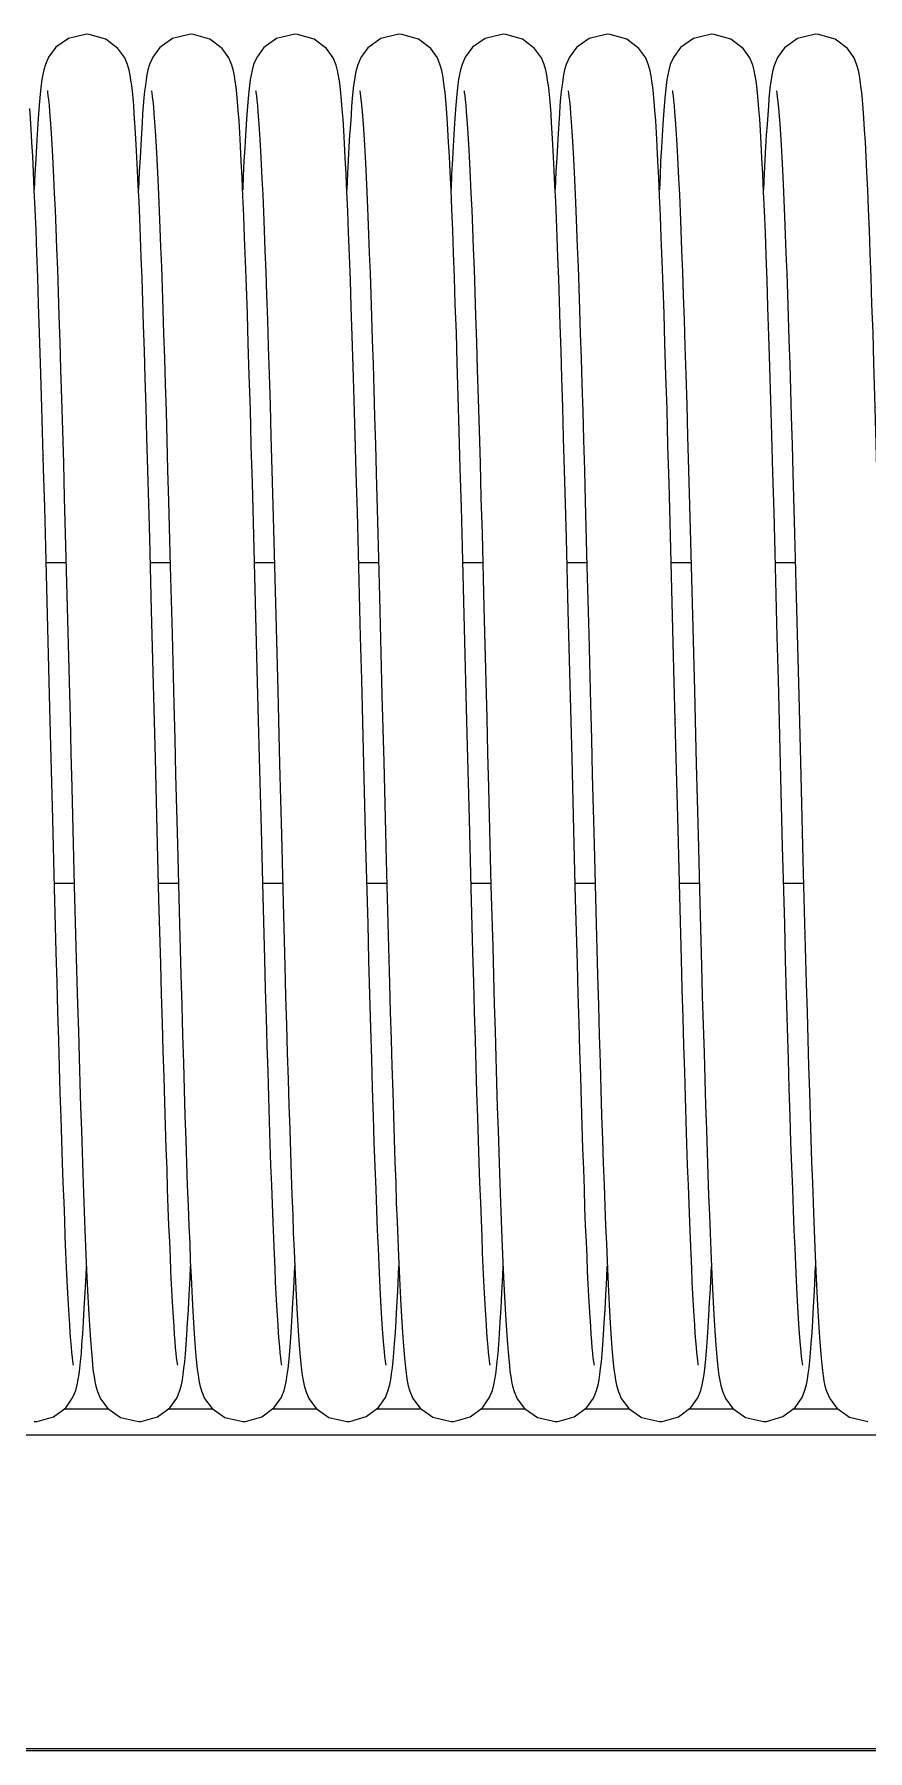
# Model space of a CAD drawing. Header units: millimetres. Extents: x 21899 to 38731, y -5425 to 3612.
# Drawn here: x 22454.2 to 22518.2, y -2790.7 to -2658.9 of the extents above; entities that cross this region are included whole.
import ezdxf

# ---------------------------------------------------------------- set-up
doc = ezdxf.new("R2010")
doc.units = ezdxf.units.MM

msp = doc.modelspace()

# ---------------------------------------------------------------- linework, layer by layer
at = {"color": 7, "linetype": 'Continuous'}
for p, q in [((22480.43, -2692.61), (22480.56, -2697.24)), ((22512.43, -2692.61), (22512.56, -2697.24)), ((22464.49, -2694.75), (22464.62, -2699.74)), ((22496.49, -2694.75), (22496.62, -2699.74)), ((22456.56, -2697.25), (22456.71, -2702.91)), ((22480.56, -2697.24), (22480.68, -2702.1)), ((22488.56, -2697.25), (22488.71, -2702.91)), ((22512.56, -2697.24), (22512.68, -2702.1)), ((22455.22, -2704.51), (22455.06, -2698.28)), ((22463.19, -2703.14), (22463.04, -2697.61)), ((22472.57, -2697.84), (22472.72, -2703.54)), ((22487.22, -2704.51), (22487.06, -2698.28)), ((22495.19, -2703.14), (22495.04, -2697.61)), ((22504.57, -2697.84), (22504.72, -2703.54)), ((22455.09, -2699.47), (22456.62, -2699.47)), ((22463.09, -2699.47), (22464.62, -2699.47)), ((22464.62, -2699.74), (22464.76, -2704.97)), ((22471.09, -2699.47), (22472.62, -2699.47)), ((22479.09, -2699.47), (22480.62, -2699.47)), ((22487.09, -2699.47), (22488.62, -2699.47)), ((22495.09, -2699.47), (22496.62, -2699.47)), ((22496.62, -2699.74), (22496.76, -2704.97)), ((22503.09, -2699.47), (22504.62, -2699.47)), ((22511.09, -2699.47), (22512.62, -2699.47)), ((22480.68, -2702.1), (22480.88, -2709.67)), ((22512.68, -2702.1), (22512.88, -2709.67)), ((22463.33, -2708.82), (22463.19, -2703.14)), ((22472.72, -2703.54), (22472.87, -2709.3)), ((22495.33, -2708.82), (22495.19, -2703.14)), ((22504.72, -2703.54), (22504.87, -2709.3)), ((22455.73, -2724.45), (22455.6, -2719.18)), ((22487.73, -2724.45), (22487.6, -2719.18)), ((22463.75, -2725.31), (22463.62, -2720.01)), ((22465.17, -2721.08), (22465.31, -2726.24)), ((22471.75, -2725.09), (22471.62, -2719.95)), ((22473.15, -2720.38), (22473.29, -2725.57)), ((22495.75, -2725.31), (22495.62, -2720.01)), ((22497.17, -2721.08), (22497.31, -2726.24)), ((22503.75, -2725.09), (22503.62, -2719.95)), ((22505.15, -2720.38), (22505.29, -2725.57)), ((22479.81, -2727.21), (22479.65, -2721.26)), ((22481.2, -2722.33), (22481.33, -2727.18)), ((22511.81, -2727.21), (22511.65, -2721.26)), ((22513.2, -2722.33), (22513.33, -2727.18)), ((22455.72, -2724.08), (22457.25, -2724.08)), ((22455.86, -2729.38), (22455.73, -2724.45)), ((22457.25, -2724.3), (22457.38, -2728.98)), ((22463.72, -2724.08), (22465.25, -2724.08)), ((22471.72, -2724.08), (22473.25, -2724.08)), ((22471.88, -2729.92), (22471.75, -2725.09)), ((22479.72, -2724.08), (22481.25, -2724.08)), ((22487.72, -2724.08), (22489.25, -2724.08)), ((22487.86, -2729.38), (22487.73, -2724.45)), ((22489.25, -2724.3), (22489.38, -2728.98)), ((22495.72, -2724.08), (22497.25, -2724.08)), ((22503.72, -2724.08), (22505.25, -2724.08)), ((22503.88, -2729.92), (22503.75, -2725.09)), ((22511.72, -2724.08), (22513.25, -2724.08)), ((22463.89, -2730.27), (22463.75, -2725.31)), ((22465.31, -2726.24), (22465.44, -2731.14)), ((22473.29, -2725.57), (22473.42, -2730.45)), ((22495.89, -2730.27), (22495.75, -2725.31)), ((22497.31, -2726.24), (22497.44, -2731.14)), ((22505.29, -2725.57), (22505.42, -2730.45)), ((22481.33, -2727.18), (22481.46, -2731.78)), ((22513.33, -2727.18), (22513.46, -2731.78)), ((22457.38, -2728.98), (22457.5, -2733.37)), ((22489.38, -2728.98), (22489.5, -2733.37)), ((22459.9, -2764.47), (22456.44, -2764.47)), ((22467.9, -2764.47), (22464.44, -2764.47)), ((22475.91, -2764.47), (22472.44, -2764.47)), ((22483.91, -2764.47), (22480.43, -2764.47)), ((22491.9, -2764.47), (22488.44, -2764.47)), ((22499.9, -2764.47), (22496.44, -2764.47)), ((22507.91, -2764.47), (22504.44, -2764.47)), ((22515.91, -2764.47), (22512.43, -2764.47)), ((23550.07, -2766.47), (22334.07, -2766.47)), ((25027.76, -2790.56), (22358.76, -2790.56))]:
    msp.add_line(p, q, dxfattribs=at)
at = {"color": 9, "linetype": 'Continuous'}
msp.add_line((25027.76, -2790.69), (22358.76, -2790.69), dxfattribs=at)
at = {"color": 7, "linetype": 'Continuous'}
for points in [[(22458.18, -2658.91), (22456.81, -2659.23), (22455.83, -2659.91), (22455.27, -2660.66), (22455.03, -2661.22), (22454.9, -2661.64), (22454.83, -2662.01), (22454.76, -2662.39), (22454.71, -2662.8), (22454.65, -2663.26), (22454.6, -2663.78), (22454.55, -2664.36), (22454.5, -2665.01)], [(22461.86, -2665.01), (22461.81, -2664.37), (22461.76, -2663.8), (22461.71, -2663.29), (22461.66, -2662.84), (22461.6, -2662.43), (22461.54, -2662.05), (22461.46, -2661.66), (22461.34, -2661.24), (22461.12, -2660.71), (22460.6, -2659.99), (22459.66, -2659.28), (22458.39, -2658.92), (22458.18, -2658.91)], [(22466.18, -2658.91), (22464.8, -2659.23), (22463.82, -2659.92), (22463.27, -2660.67), (22463.02, -2661.23), (22462.9, -2661.65), (22462.82, -2662.02), (22462.76, -2662.4), (22462.71, -2662.81), (22462.65, -2663.27), (22462.6, -2663.79), (22462.55, -2664.37), (22462.5, -2665.02)], [(22471.09, -2699.46), (22471.01, -2696.38), (22470.93, -2693.38), (22470.84, -2690.47), (22470.77, -2687.69), (22470.69, -2685.08), (22470.61, -2682.65), (22470.54, -2680.38), (22470.47, -2678.28), (22470.4, -2676.33), (22470.33, -2674.52), (22470.27, -2672.85), (22470.2, -2671.32), (22470.14, -2669.92), (22470.07, -2668.64), (22470.01, -2667.5), (22469.95, -2666.47), (22469.9, -2665.56), (22469.84, -2664.76), (22469.78, -2664.07), (22469.73, -2663.47), (22469.67, -2662.95), (22469.61, -2662.51), (22469.55, -2662.11), (22469.47, -2661.72), (22469.35, -2661.28), (22469.13, -2660.73), (22468.61, -2660), (22467.67, -2659.29), (22466.4, -2658.92), (22466.18, -2658.91)], [(22474.18, -2658.91), (22472.79, -2659.24), (22471.81, -2659.93), (22471.26, -2660.68), (22471.02, -2661.24), (22470.9, -2661.66), (22470.82, -2662.03), (22470.76, -2662.42), (22470.7, -2662.83), (22470.65, -2663.3), (22470.6, -2663.83), (22470.55, -2664.42), (22470.5, -2665.09)], [(22477.83, -2664.66), (22477.77, -2663.99), (22477.72, -2663.41), (22477.67, -2662.91), (22477.61, -2662.48), (22477.55, -2662.09), (22477.47, -2661.7), (22477.35, -2661.27), (22477.12, -2660.72), (22476.61, -2659.99), (22475.67, -2659.29), (22474.4, -2658.92), (22474.18, -2658.91)], [(22482.18, -2658.91), (22480.78, -2659.24), (22479.8, -2659.94), (22479.25, -2660.69), (22479.02, -2661.25), (22478.9, -2661.67), (22478.82, -2662.04), (22478.76, -2662.42), (22478.7, -2662.84), (22478.65, -2663.31), (22478.6, -2663.84), (22478.55, -2664.43), (22478.5, -2665.09)], [(22485.83, -2664.61), (22485.77, -2663.96), (22485.72, -2663.39), (22485.66, -2662.9), (22485.61, -2662.47), (22485.55, -2662.08), (22485.47, -2661.69), (22485.35, -2661.27), (22485.13, -2660.73), (22484.62, -2660.01), (22483.68, -2659.29), (22482.4, -2658.92), (22482.18, -2658.91)], [(22490.18, -2658.91), (22488.81, -2659.23), (22487.83, -2659.91), (22487.27, -2660.66), (22487.03, -2661.22), (22486.9, -2661.64), (22486.83, -2662.01), (22486.76, -2662.39), (22486.71, -2662.8), (22486.65, -2663.26), (22486.6, -2663.78), (22486.55, -2664.36), (22486.5, -2665.01)], [(22493.86, -2665.01), (22493.81, -2664.37), (22493.76, -2663.8), (22493.71, -2663.29), (22493.66, -2662.84), (22493.6, -2662.43), (22493.54, -2662.05), (22493.46, -2661.66), (22493.34, -2661.24), (22493.12, -2660.71), (22492.6, -2659.99), (22491.66, -2659.28), (22490.39, -2658.92), (22490.18, -2658.91)], [(22498.18, -2658.91), (22496.8, -2659.23), (22495.82, -2659.92), (22495.27, -2660.67), (22495.02, -2661.23), (22494.9, -2661.65), (22494.82, -2662.02), (22494.76, -2662.4), (22494.71, -2662.81), (22494.65, -2663.27), (22494.6, -2663.79), (22494.55, -2664.37), (22494.5, -2665.02)], [(22503.09, -2699.46), (22503.01, -2696.38), (22502.93, -2693.38), (22502.84, -2690.47), (22502.77, -2687.69), (22502.69, -2685.08), (22502.61, -2682.65), (22502.54, -2680.38), (22502.47, -2678.28), (22502.4, -2676.33), (22502.33, -2674.52), (22502.27, -2672.85), (22502.2, -2671.32), (22502.14, -2669.92), (22502.07, -2668.64), (22502.01, -2667.5), (22501.95, -2666.47), (22501.9, -2665.56), (22501.84, -2664.76), (22501.78, -2664.07), (22501.73, -2663.47), (22501.67, -2662.95), (22501.61, -2662.51), (22501.55, -2662.11), (22501.47, -2661.72), (22501.35, -2661.28), (22501.13, -2660.73), (22500.61, -2660), (22499.67, -2659.29), (22498.4, -2658.92), (22498.18, -2658.91)], [(22506.18, -2658.91), (22504.79, -2659.24), (22503.81, -2659.93), (22503.26, -2660.68), (22503.02, -2661.24), (22502.9, -2661.66), (22502.82, -2662.03), (22502.76, -2662.42), (22502.7, -2662.83), (22502.65, -2663.3), (22502.6, -2663.83), (22502.55, -2664.42), (22502.5, -2665.09)], [(22509.83, -2664.66), (22509.77, -2663.99), (22509.72, -2663.41), (22509.67, -2662.91), (22509.61, -2662.48), (22509.55, -2662.09), (22509.47, -2661.7), (22509.35, -2661.27), (22509.12, -2660.72), (22508.61, -2659.99), (22507.67, -2659.29), (22506.4, -2658.92), (22506.18, -2658.91)], [(22514.18, -2658.91), (22512.78, -2659.24), (22511.8, -2659.94), (22511.25, -2660.69), (22511.02, -2661.25), (22510.9, -2661.67), (22510.82, -2662.04), (22510.76, -2662.42), (22510.7, -2662.84), (22510.65, -2663.31), (22510.6, -2663.84), (22510.55, -2664.43), (22510.5, -2665.09)], [(22517.83, -2664.61), (22517.77, -2663.96), (22517.72, -2663.39), (22517.66, -2662.9), (22517.61, -2662.47), (22517.55, -2662.08), (22517.47, -2661.69), (22517.35, -2661.27), (22517.13, -2660.73), (22516.62, -2660.01), (22515.68, -2659.29), (22514.4, -2658.92), (22514.18, -2658.91)], [(22455.17, -2663.25), (22455.18, -2663.26), (22455.2, -2663.39), (22455.23, -2663.62), (22455.27, -2663.94), (22455.31, -2664.36), (22455.35, -2664.86), (22455.4, -2665.46), (22455.45, -2666.14), (22455.5, -2666.93), (22455.55, -2667.82), (22455.6, -2668.81), (22455.66, -2669.9), (22455.71, -2671.1), (22455.77, -2672.41), (22455.83, -2673.82), (22455.89, -2675.33), (22455.95, -2676.96), (22456.01, -2678.69), (22456.07, -2680.55), (22456.13, -2682.53), (22456.2, -2684.64), (22456.27, -2686.9), (22456.34, -2689.3), (22456.41, -2691.84), (22456.48, -2694.5), (22456.56, -2697.25)], [(22463.17, -2663.24), (22463.18, -2663.27), (22463.2, -2663.42), (22463.24, -2663.68), (22463.28, -2664.03), (22463.32, -2664.48), (22463.36, -2665.01), (22463.41, -2665.63), (22463.46, -2666.34), (22463.51, -2667.14), (22463.56, -2668.02), (22463.61, -2669), (22463.67, -2670.07), (22463.72, -2671.22), (22463.77, -2672.47), (22463.83, -2673.81), (22463.88, -2675.24), (22463.94, -2676.76), (22464, -2678.37), (22464.05, -2680.07), (22464.11, -2681.88), (22464.17, -2683.78), (22464.23, -2685.77), (22464.3, -2687.87), (22464.36, -2690.07), (22464.42, -2692.37), (22464.49, -2694.75)], [(22471.17, -2663.25), (22471.18, -2663.26), (22471.2, -2663.39), (22471.23, -2663.63), (22471.27, -2663.96), (22471.31, -2664.38), (22471.35, -2664.88), (22471.4, -2665.49), (22471.45, -2666.18), (22471.5, -2666.98), (22471.55, -2667.88), (22471.61, -2668.88), (22471.66, -2669.99), (22471.72, -2671.2), (22471.78, -2672.53), (22471.83, -2673.96), (22471.89, -2675.51), (22471.95, -2677.16), (22472.02, -2678.94), (22472.08, -2680.84), (22472.14, -2682.87), (22472.21, -2685.04), (22472.28, -2687.35), (22472.35, -2689.8), (22472.42, -2692.38), (22472.5, -2695.07), (22472.57, -2697.84)], [(22479.17, -2663.24), (22479.18, -2663.27), (22479.2, -2663.43), (22479.24, -2663.71), (22479.28, -2664.1), (22479.33, -2664.58), (22479.38, -2665.16), (22479.43, -2665.82), (22479.48, -2666.58), (22479.53, -2667.42), (22479.58, -2668.34), (22479.63, -2669.35), (22479.68, -2670.45), (22479.74, -2671.64), (22479.79, -2672.91), (22479.85, -2674.27), (22479.9, -2675.72), (22479.96, -2677.25), (22480.01, -2678.87), (22480.07, -2680.58), (22480.13, -2682.38), (22480.19, -2684.26), (22480.25, -2686.22), (22480.31, -2688.27), (22480.37, -2690.4), (22480.43, -2692.61)], [(22487.17, -2663.25), (22487.18, -2663.26), (22487.2, -2663.39), (22487.23, -2663.62), (22487.27, -2663.94), (22487.31, -2664.36), (22487.35, -2664.86), (22487.4, -2665.46), (22487.45, -2666.14), (22487.5, -2666.93), (22487.55, -2667.82), (22487.6, -2668.81), (22487.66, -2669.9), (22487.71, -2671.1), (22487.77, -2672.41), (22487.83, -2673.82), (22487.89, -2675.33), (22487.95, -2676.96), (22488.01, -2678.69), (22488.07, -2680.55), (22488.13, -2682.53), (22488.2, -2684.64), (22488.27, -2686.9), (22488.34, -2689.3), (22488.41, -2691.84), (22488.48, -2694.5), (22488.56, -2697.25)], [(22495.17, -2663.24), (22495.18, -2663.27), (22495.2, -2663.42), (22495.24, -2663.68), (22495.28, -2664.03), (22495.32, -2664.48), (22495.36, -2665.01), (22495.41, -2665.63), (22495.46, -2666.34), (22495.51, -2667.14), (22495.56, -2668.02), (22495.61, -2669), (22495.67, -2670.07), (22495.72, -2671.22), (22495.77, -2672.47), (22495.83, -2673.81), (22495.88, -2675.24), (22495.94, -2676.76), (22496, -2678.37), (22496.05, -2680.07), (22496.11, -2681.88), (22496.17, -2683.78), (22496.23, -2685.77), (22496.3, -2687.87), (22496.36, -2690.07), (22496.42, -2692.37), (22496.49, -2694.75)], [(22503.17, -2663.25), (22503.18, -2663.26), (22503.2, -2663.39), (22503.23, -2663.63), (22503.27, -2663.96), (22503.31, -2664.38), (22503.35, -2664.88), (22503.4, -2665.49), (22503.45, -2666.18), (22503.5, -2666.98), (22503.55, -2667.88), (22503.61, -2668.88), (22503.66, -2669.99), (22503.72, -2671.2), (22503.78, -2672.53), (22503.83, -2673.96), (22503.89, -2675.51), (22503.95, -2677.16), (22504.02, -2678.94), (22504.08, -2680.84), (22504.14, -2682.87), (22504.21, -2685.04), (22504.28, -2687.35), (22504.35, -2689.8), (22504.42, -2692.38), (22504.5, -2695.07), (22504.57, -2697.84)], [(22511.17, -2663.24), (22511.18, -2663.27), (22511.2, -2663.43), (22511.24, -2663.71), (22511.28, -2664.1), (22511.33, -2664.58), (22511.38, -2665.16), (22511.43, -2665.82), (22511.48, -2666.58), (22511.53, -2667.42), (22511.58, -2668.34), (22511.63, -2669.35), (22511.68, -2670.45), (22511.74, -2671.64), (22511.79, -2672.91), (22511.85, -2674.27), (22511.9, -2675.72), (22511.96, -2677.25), (22512.01, -2678.87), (22512.07, -2680.58), (22512.13, -2682.38), (22512.19, -2684.26), (22512.25, -2686.22), (22512.31, -2688.27), (22512.37, -2690.4), (22512.43, -2692.61)], [(22455.06, -2698.28), (22454.98, -2695.22), (22454.89, -2692.25), (22454.81, -2689.4), (22454.74, -2686.7), (22454.66, -2684.17), (22454.59, -2681.82), (22454.51, -2679.62), (22454.44, -2677.58), (22454.38, -2675.69), (22454.31, -2673.94), (22454.24, -2672.33), (22454.18, -2670.85), (22454.12, -2669.5), (22454.06, -2668.29), (22454, -2667.19), (22453.94, -2666.22), (22453.88, -2665.36), (22453.83, -2664.61)], [(22454.5, -2665.01), (22454.45, -2665.75), (22454.4, -2666.57), (22454.35, -2667.49), (22454.29, -2668.5), (22454.23, -2669.63), (22454.18, -2670.83)], [(22463.04, -2697.61), (22462.97, -2694.94), (22462.9, -2692.37), (22462.83, -2689.9), (22462.76, -2687.55), (22462.69, -2685.32), (22462.63, -2683.22), (22462.57, -2681.25), (22462.51, -2679.39), (22462.45, -2677.65), (22462.39, -2676.02), (22462.33, -2674.49), (22462.27, -2673.06), (22462.22, -2671.74), (22462.16, -2670.51), (22462.11, -2669.38), (22462.06, -2668.34), (22462.01, -2667.38), (22461.96, -2666.51), (22461.91, -2665.72), (22461.86, -2665.01)], [(22462.5, -2665.02), (22462.45, -2665.74), (22462.4, -2666.54), (22462.35, -2667.42), (22462.3, -2668.39), (22462.24, -2669.44), (22462.18, -2670.83)], [(22470.5, -2665.09), (22470.44, -2665.84), (22470.39, -2666.68), (22470.34, -2667.61), (22470.28, -2668.64), (22470.23, -2669.77), (22470.18, -2670.84)], [(22479.07, -2698.72), (22478.99, -2695.6), (22478.9, -2692.59), (22478.82, -2689.71), (22478.74, -2686.99), (22478.67, -2684.44), (22478.59, -2682.07), (22478.52, -2679.85), (22478.45, -2677.8), (22478.38, -2675.89), (22478.32, -2674.13), (22478.25, -2672.5), (22478.19, -2671), (22478.12, -2669.64), (22478.06, -2668.4), (22478, -2667.29), (22477.94, -2666.3), (22477.89, -2665.43), (22477.83, -2664.66)], [(22478.5, -2665.09), (22478.45, -2665.83), (22478.39, -2666.65), (22478.34, -2667.55), (22478.29, -2668.54), (22478.24, -2669.61), (22478.18, -2670.83)], [(22487.06, -2698.28), (22486.98, -2695.22), (22486.89, -2692.25), (22486.81, -2689.4), (22486.74, -2686.7), (22486.66, -2684.17), (22486.59, -2681.82), (22486.51, -2679.62), (22486.44, -2677.58), (22486.38, -2675.69), (22486.31, -2673.94), (22486.24, -2672.33), (22486.18, -2670.85), (22486.12, -2669.5), (22486.06, -2668.29), (22486, -2667.19), (22485.94, -2666.22), (22485.88, -2665.36), (22485.83, -2664.61)], [(22486.5, -2665.01), (22486.45, -2665.75), (22486.4, -2666.57), (22486.35, -2667.49), (22486.29, -2668.5), (22486.23, -2669.63), (22486.18, -2670.83)], [(22495.04, -2697.61), (22494.97, -2694.94), (22494.9, -2692.37), (22494.83, -2689.9), (22494.76, -2687.55), (22494.69, -2685.32), (22494.63, -2683.22), (22494.57, -2681.25), (22494.51, -2679.39), (22494.45, -2677.65), (22494.39, -2676.02), (22494.33, -2674.49), (22494.27, -2673.06), (22494.22, -2671.74), (22494.16, -2670.51), (22494.11, -2669.38), (22494.06, -2668.34), (22494.01, -2667.38), (22493.96, -2666.51), (22493.91, -2665.72), (22493.86, -2665.01)], [(22494.5, -2665.02), (22494.45, -2665.74), (22494.4, -2666.54), (22494.35, -2667.42), (22494.3, -2668.39), (22494.24, -2669.44), (22494.18, -2670.83)], [(22502.5, -2665.09), (22502.44, -2665.84), (22502.39, -2666.68), (22502.34, -2667.61), (22502.28, -2668.64), (22502.23, -2669.77), (22502.18, -2670.84)], [(22511.07, -2698.72), (22510.99, -2695.6), (22510.9, -2692.59), (22510.82, -2689.71), (22510.74, -2686.99), (22510.67, -2684.44), (22510.59, -2682.07), (22510.52, -2679.85), (22510.45, -2677.8), (22510.38, -2675.89), (22510.32, -2674.13), (22510.25, -2672.5), (22510.19, -2671), (22510.12, -2669.64), (22510.06, -2668.4), (22510, -2667.29), (22509.94, -2666.3), (22509.89, -2665.43), (22509.83, -2664.66)], [(22510.5, -2665.09), (22510.45, -2665.83), (22510.39, -2666.65), (22510.34, -2667.55), (22510.29, -2668.54), (22510.24, -2669.61), (22510.18, -2670.83)], [(22519.06, -2698.28), (22518.98, -2695.22), (22518.89, -2692.25), (22518.81, -2689.4), (22518.74, -2686.7), (22518.66, -2684.17), (22518.59, -2681.82), (22518.51, -2679.62), (22518.44, -2677.58), (22518.38, -2675.69), (22518.31, -2673.94), (22518.24, -2672.33), (22518.18, -2670.85), (22518.12, -2669.5), (22518.06, -2668.29), (22518, -2667.19), (22517.94, -2666.22), (22517.88, -2665.36), (22517.83, -2664.61)], [(22479.32, -2708.45), (22479.24, -2705.18), (22479.07, -2698.72)], [(22511.32, -2708.45), (22511.24, -2705.18), (22511.07, -2698.72)], [(22471.62, -2719.95), (22471.47, -2714.47), (22471.4, -2711.6), (22471.33, -2708.66), (22471.25, -2705.63), (22471.09, -2699.46)], [(22503.62, -2719.95), (22503.47, -2714.47), (22503.4, -2711.6), (22503.33, -2708.66), (22503.25, -2705.63), (22503.09, -2699.46)], [(22456.71, -2702.91), (22456.85, -2708.6), (22456.92, -2711.38), (22456.99, -2714.1), (22457.06, -2716.75), (22457.25, -2724.3)], [(22488.71, -2702.91), (22488.85, -2708.6), (22488.92, -2711.38), (22488.99, -2714.1), (22489.06, -2716.75), (22489.25, -2724.3)], [(22455.6, -2719.18), (22455.45, -2713.56), (22455.38, -2710.62), (22455.22, -2704.51)], [(22464.76, -2704.97), (22464.9, -2710.34), (22464.96, -2713.04), (22465.03, -2715.74), (22465.17, -2721.08)], [(22487.6, -2719.18), (22487.45, -2713.56), (22487.38, -2710.62), (22487.22, -2704.51)], [(22496.76, -2704.97), (22496.9, -2710.34), (22496.96, -2713.04), (22497.03, -2715.74), (22497.17, -2721.08)], [(22463.62, -2720.01), (22463.48, -2714.48), (22463.33, -2708.82)], [(22472.87, -2709.3), (22473.01, -2714.94), (22473.15, -2720.38)], [(22479.65, -2721.26), (22479.49, -2714.96), (22479.32, -2708.45)], [(22495.62, -2720.01), (22495.48, -2714.48), (22495.33, -2708.82)], [(22504.87, -2709.3), (22505.01, -2714.94), (22505.15, -2720.38)], [(22511.65, -2721.26), (22511.49, -2714.96), (22511.32, -2708.45)], [(22480.88, -2709.67), (22481.01, -2714.78), (22481.2, -2722.33)], [(22512.88, -2709.67), (22513.01, -2714.78), (22513.2, -2722.33)], [(22481.19, -2761.09), (22481.17, -2760.97), (22481.14, -2760.75), (22481.1, -2760.44), (22481.06, -2760.04), (22481.01, -2759.55), (22480.97, -2758.97), (22480.92, -2758.29), (22480.87, -2757.51), (22480.82, -2756.64), (22480.76, -2755.66), (22480.71, -2754.59), (22480.65, -2753.4), (22480.6, -2752.11), (22480.54, -2750.72), (22480.48, -2749.21), (22480.42, -2747.58), (22480.36, -2745.83), (22480.29, -2743.97), (22480.23, -2741.97), (22480.16, -2739.85), (22480.1, -2737.59), (22480.03, -2735.2), (22479.95, -2732.67), (22479.88, -2730), (22479.81, -2727.21)], [(22513.19, -2761.09), (22513.17, -2760.97), (22513.14, -2760.75), (22513.1, -2760.44), (22513.06, -2760.04), (22513.01, -2759.55), (22512.97, -2758.97), (22512.92, -2758.29), (22512.87, -2757.51), (22512.82, -2756.64), (22512.76, -2755.66), (22512.71, -2754.59), (22512.65, -2753.4), (22512.6, -2752.11), (22512.54, -2750.72), (22512.48, -2749.21), (22512.42, -2747.58), (22512.36, -2745.83), (22512.29, -2743.97), (22512.23, -2741.97), (22512.16, -2739.85), (22512.1, -2737.59), (22512.03, -2735.2), (22511.95, -2732.67), (22511.88, -2730), (22511.81, -2727.21)], [(22457.19, -2761.09), (22457.17, -2760.97), (22457.14, -2760.77), (22457.1, -2760.49), (22457.07, -2760.13), (22457.03, -2759.7), (22456.98, -2759.19), (22456.94, -2758.62), (22456.9, -2757.97), (22456.85, -2757.24), (22456.81, -2756.44), (22456.76, -2755.57), (22456.71, -2754.61), (22456.66, -2753.57), (22456.61, -2752.45), (22456.56, -2751.25), (22456.51, -2749.96), (22456.46, -2748.57), (22456.4, -2747.09), (22456.35, -2745.52), (22456.29, -2743.84), (22456.23, -2742.07), (22456.17, -2740.19), (22456.11, -2738.21), (22456.05, -2736.14), (22455.99, -2733.97), (22455.93, -2731.72), (22455.86, -2729.38)], [(22465.19, -2761.09), (22465.17, -2760.99), (22465.14, -2760.8), (22465.11, -2760.53), (22465.07, -2760.18), (22465.03, -2759.77), (22464.99, -2759.28), (22464.95, -2758.73), (22464.91, -2758.1), (22464.86, -2757.41), (22464.82, -2756.64), (22464.77, -2755.79), (22464.72, -2754.87), (22464.67, -2753.87), (22464.63, -2752.78), (22464.58, -2751.62), (22464.52, -2750.36), (22464.47, -2749.02), (22464.42, -2747.58), (22464.37, -2746.05), (22464.31, -2744.43), (22464.25, -2742.71), (22464.2, -2740.89), (22464.14, -2738.97), (22464.08, -2736.95), (22464.02, -2734.83), (22463.95, -2732.6), (22463.89, -2730.27)], [(22473.19, -2761.09), (22473.17, -2760.98), (22473.14, -2760.78), (22473.1, -2760.5), (22473.07, -2760.14), (22473.03, -2759.72), (22472.99, -2759.22), (22472.94, -2758.64), (22472.9, -2758), (22472.85, -2757.29), (22472.81, -2756.5), (22472.76, -2755.63), (22472.71, -2754.69), (22472.67, -2753.66), (22472.62, -2752.56), (22472.57, -2751.37), (22472.51, -2750.1), (22472.46, -2748.74), (22472.41, -2747.28), (22472.35, -2745.74), (22472.3, -2744.1), (22472.24, -2742.36), (22472.18, -2740.52), (22472.13, -2738.58), (22472.07, -2736.55), (22472, -2734.43), (22471.94, -2732.22), (22471.88, -2729.92)], [(22489.19, -2761.09), (22489.17, -2760.97), (22489.14, -2760.77), (22489.1, -2760.49), (22489.07, -2760.13), (22489.03, -2759.7), (22488.98, -2759.19), (22488.94, -2758.62), (22488.9, -2757.97), (22488.85, -2757.24), (22488.81, -2756.44), (22488.76, -2755.57), (22488.71, -2754.61), (22488.66, -2753.57), (22488.61, -2752.45), (22488.56, -2751.25), (22488.51, -2749.96), (22488.46, -2748.57), (22488.4, -2747.09), (22488.35, -2745.52), (22488.29, -2743.84), (22488.23, -2742.07), (22488.17, -2740.19), (22488.11, -2738.21), (22488.05, -2736.14), (22487.99, -2733.97), (22487.93, -2731.72), (22487.86, -2729.38)], [(22497.19, -2761.09), (22497.17, -2760.99), (22497.14, -2760.8), (22497.11, -2760.53), (22497.07, -2760.18), (22497.03, -2759.77), (22496.99, -2759.28), (22496.95, -2758.73), (22496.91, -2758.1), (22496.86, -2757.41), (22496.82, -2756.64), (22496.77, -2755.79), (22496.72, -2754.87), (22496.67, -2753.87), (22496.63, -2752.78), (22496.58, -2751.62), (22496.52, -2750.36), (22496.47, -2749.02), (22496.42, -2747.58), (22496.37, -2746.05), (22496.31, -2744.43), (22496.25, -2742.71), (22496.2, -2740.89), (22496.14, -2738.97), (22496.08, -2736.95), (22496.02, -2734.83), (22495.95, -2732.6), (22495.89, -2730.27)], [(22505.19, -2761.09), (22505.17, -2760.98), (22505.14, -2760.78), (22505.1, -2760.5), (22505.07, -2760.14), (22505.03, -2759.72), (22504.99, -2759.22), (22504.94, -2758.64), (22504.9, -2758), (22504.85, -2757.29), (22504.81, -2756.5), (22504.76, -2755.63), (22504.71, -2754.69), (22504.67, -2753.66), (22504.62, -2752.56), (22504.57, -2751.37), (22504.51, -2750.1), (22504.46, -2748.74), (22504.41, -2747.28), (22504.35, -2745.74), (22504.3, -2744.1), (22504.24, -2742.36), (22504.18, -2740.52), (22504.13, -2738.58), (22504.07, -2736.55), (22504, -2734.43), (22503.94, -2732.22), (22503.88, -2729.92)], [(22465.44, -2731.14), (22465.5, -2733.47), (22465.57, -2735.72), (22465.63, -2737.88), (22465.69, -2739.95), (22465.75, -2741.92), (22465.81, -2743.8), (22465.87, -2745.59), (22465.93, -2747.28), (22465.99, -2748.88), (22466.05, -2750.38), (22466.11, -2751.78), (22466.16, -2753.09), (22466.22, -2754.31), (22466.27, -2755.43), (22466.32, -2756.47), (22466.38, -2757.41), (22466.43, -2758.27), (22466.48, -2759.05), (22466.53, -2759.75)], [(22473.42, -2730.45), (22473.48, -2732.76), (22473.55, -2734.99), (22473.61, -2737.12), (22473.67, -2739.17), (22473.73, -2741.12), (22473.79, -2742.99), (22473.85, -2744.76), (22473.9, -2746.45), (22473.96, -2748.04), (22474.02, -2749.54), (22474.07, -2750.96), (22474.13, -2752.29), (22474.18, -2753.53), (22474.23, -2754.68), (22474.29, -2755.75), (22474.34, -2756.73), (22474.39, -2757.63), (22474.44, -2758.45), (22474.49, -2759.2)], [(22497.44, -2731.14), (22497.5, -2733.47), (22497.57, -2735.72), (22497.63, -2737.88), (22497.69, -2739.95), (22497.75, -2741.92), (22497.81, -2743.8), (22497.87, -2745.59), (22497.93, -2747.28), (22497.99, -2748.88), (22498.05, -2750.38), (22498.11, -2751.78), (22498.16, -2753.09), (22498.22, -2754.31), (22498.27, -2755.43), (22498.32, -2756.47), (22498.38, -2757.41), (22498.43, -2758.27), (22498.48, -2759.05), (22498.53, -2759.75)], [(22505.42, -2730.45), (22505.48, -2732.76), (22505.55, -2734.99), (22505.61, -2737.12), (22505.67, -2739.17), (22505.73, -2741.12), (22505.79, -2742.99), (22505.85, -2744.76), (22505.9, -2746.45), (22505.96, -2748.04), (22506.02, -2749.54), (22506.07, -2750.96), (22506.13, -2752.29), (22506.18, -2753.53), (22506.23, -2754.68), (22506.29, -2755.75), (22506.34, -2756.73), (22506.39, -2757.63), (22506.44, -2758.45), (22506.49, -2759.2)], [(22481.46, -2731.78), (22481.52, -2733.98), (22481.58, -2736.1), (22481.64, -2738.14), (22481.7, -2740.1), (22481.76, -2741.97), (22481.81, -2743.76), (22481.87, -2745.47), (22481.93, -2747.09), (22481.98, -2748.62), (22482.04, -2750.06), (22482.09, -2751.42), (22482.14, -2752.69), (22482.2, -2753.87), (22482.25, -2754.98), (22482.3, -2756), (22482.35, -2756.94), (22482.4, -2757.8), (22482.45, -2758.59), (22482.5, -2759.3)], [(22513.46, -2731.78), (22513.52, -2733.98), (22513.58, -2736.1), (22513.64, -2738.14), (22513.7, -2740.1), (22513.76, -2741.97), (22513.81, -2743.76), (22513.87, -2745.47), (22513.93, -2747.09), (22513.98, -2748.62), (22514.04, -2750.06), (22514.09, -2751.42), (22514.14, -2752.69), (22514.2, -2753.87), (22514.25, -2754.98), (22514.3, -2756), (22514.35, -2756.94), (22514.4, -2757.8), (22514.45, -2758.59), (22514.5, -2759.3)], [(22457.5, -2733.37), (22457.56, -2735.46), (22457.62, -2737.48), (22457.68, -2739.41), (22457.73, -2741.27), (22457.79, -2743.05), (22457.85, -2744.74), (22457.9, -2746.35), (22457.95, -2747.88), (22458.01, -2749.33), (22458.06, -2750.69), (22458.11, -2751.98), (22458.17, -2753.18), (22458.22, -2754.3), (22458.27, -2755.35), (22458.32, -2756.31), (22458.37, -2757.21), (22458.42, -2758.03), (22458.46, -2758.78), (22458.51, -2759.46), (22458.56, -2760.07), (22458.61, -2760.63), (22458.66, -2761.12), (22458.71, -2761.57), (22458.77, -2761.97), (22458.83, -2762.34), (22458.91, -2762.7), (22459.03, -2763.11), (22459.27, -2763.67), (22459.83, -2764.41), (22460.81, -2765.1), (22462.18, -2765.41)], [(22489.5, -2733.37), (22489.56, -2735.46), (22489.62, -2737.48), (22489.68, -2739.41), (22489.73, -2741.27), (22489.79, -2743.05), (22489.85, -2744.74), (22489.9, -2746.35), (22489.95, -2747.88), (22490.01, -2749.33), (22490.06, -2750.69), (22490.11, -2751.98), (22490.17, -2753.18), (22490.22, -2754.3), (22490.27, -2755.35), (22490.32, -2756.31), (22490.37, -2757.21), (22490.42, -2758.03), (22490.46, -2758.78), (22490.51, -2759.46), (22490.56, -2760.07), (22490.61, -2760.63), (22490.66, -2761.12), (22490.71, -2761.57), (22490.77, -2761.97), (22490.83, -2762.34), (22490.91, -2762.7), (22491.03, -2763.11), (22491.27, -2763.67), (22491.83, -2764.41), (22492.81, -2765.1), (22494.18, -2765.41)], [(22457.84, -2759.5), (22457.9, -2758.69), (22457.96, -2757.77), (22458.02, -2756.71), (22458.08, -2755.53), (22458.15, -2754.21), (22458.18, -2753.49)], [(22465.84, -2759.54), (22465.9, -2758.74), (22465.95, -2757.84), (22466.01, -2756.83), (22466.07, -2755.69), (22466.14, -2754.42), (22466.18, -2753.49)], [(22473.83, -2759.69), (22473.88, -2758.97), (22473.93, -2758.17), (22473.99, -2757.28), (22474.04, -2756.29), (22474.1, -2755.2), (22474.16, -2754.02), (22474.18, -2753.49)], [(22481.85, -2759.42), (22481.91, -2758.6), (22481.97, -2757.66), (22482.03, -2756.61), (22482.09, -2755.42), (22482.15, -2754.1), (22482.18, -2753.49)], [(22489.84, -2759.5), (22489.9, -2758.69), (22489.96, -2757.77), (22490.02, -2756.71), (22490.08, -2755.53), (22490.15, -2754.21), (22490.18, -2753.49)], [(22497.84, -2759.54), (22497.9, -2758.74), (22497.95, -2757.84), (22498.01, -2756.83), (22498.07, -2755.69), (22498.14, -2754.42), (22498.18, -2753.49)], [(22505.83, -2759.69), (22505.88, -2758.97), (22505.93, -2758.17), (22505.99, -2757.28), (22506.04, -2756.29), (22506.1, -2755.2), (22506.16, -2754.02), (22506.18, -2753.49)], [(22513.85, -2759.42), (22513.91, -2758.6), (22513.97, -2757.66), (22514.03, -2756.61), (22514.09, -2755.42), (22514.15, -2754.1), (22514.18, -2753.49)], [(22474.49, -2759.2), (22474.54, -2759.86), (22474.6, -2760.46), (22474.65, -2761), (22474.7, -2761.47), (22474.76, -2761.89), (22474.82, -2762.27), (22474.9, -2762.65), (22475.02, -2763.08), (22475.26, -2763.65), (22475.82, -2764.41), (22476.8, -2765.1), (22478.18, -2765.41)], [(22482.5, -2759.3), (22482.55, -2759.95), (22482.6, -2760.53), (22482.65, -2761.04), (22482.7, -2761.51), (22482.76, -2761.92), (22482.82, -2762.29), (22482.9, -2762.67), (22483.02, -2763.09), (22483.26, -2763.65), (22483.81, -2764.4), (22484.79, -2765.09), (22486.18, -2765.41)], [(22506.49, -2759.2), (22506.54, -2759.86), (22506.6, -2760.46), (22506.65, -2761), (22506.7, -2761.47), (22506.76, -2761.89), (22506.82, -2762.27), (22506.9, -2762.65), (22507.02, -2763.08), (22507.26, -2763.65), (22507.82, -2764.41), (22508.8, -2765.1), (22510.18, -2765.41)], [(22514.5, -2759.3), (22514.55, -2759.95), (22514.6, -2760.53), (22514.65, -2761.04), (22514.7, -2761.51), (22514.76, -2761.92), (22514.82, -2762.29), (22514.9, -2762.67), (22515.02, -2763.09), (22515.26, -2763.65), (22515.81, -2764.4), (22516.79, -2765.09), (22518.18, -2765.41)], [(22454.18, -2765.41), (22454.39, -2765.41), (22455.65, -2765.05), (22456.59, -2764.36), (22457.12, -2763.6), (22457.36, -2763.03), (22457.47, -2762.6), (22457.55, -2762.2), (22457.62, -2761.79), (22457.67, -2761.33), (22457.73, -2760.81), (22457.79, -2760.2), (22457.84, -2759.5)], [(22462.18, -2765.41), (22462.38, -2765.41), (22463.64, -2765.06), (22464.58, -2764.37), (22465.12, -2763.62), (22465.35, -2763.04), (22465.47, -2762.61), (22465.55, -2762.22), (22465.61, -2761.81), (22465.67, -2761.35), (22465.73, -2760.83), (22465.78, -2760.23), (22465.84, -2759.54)], [(22466.53, -2759.75), (22466.59, -2760.37), (22466.64, -2760.92), (22466.69, -2761.41), (22466.75, -2761.85), (22466.81, -2762.24), (22466.89, -2762.63), (22467.01, -2763.07), (22467.26, -2763.65), (22467.83, -2764.41), (22468.81, -2765.1), (22470.18, -2765.41)], [(22470.18, -2765.41), (22470.39, -2765.41), (22471.65, -2765.05), (22472.59, -2764.35), (22473.13, -2763.6), (22473.36, -2763.03), (22473.47, -2762.6), (22473.55, -2762.22), (22473.61, -2761.82), (22473.67, -2761.38), (22473.72, -2760.89), (22473.78, -2760.33), (22473.83, -2759.69)], [(22478.18, -2765.41), (22478.4, -2765.41), (22479.67, -2765.04), (22480.61, -2764.34), (22481.14, -2763.58), (22481.36, -2763.01), (22481.48, -2762.58), (22481.56, -2762.18), (22481.62, -2761.76), (22481.68, -2761.3), (22481.74, -2760.76), (22481.79, -2760.14), (22481.85, -2759.42)], [(22486.18, -2765.41), (22486.39, -2765.41), (22487.65, -2765.05), (22488.59, -2764.36), (22489.12, -2763.6), (22489.36, -2763.03), (22489.47, -2762.6), (22489.55, -2762.2), (22489.62, -2761.79), (22489.67, -2761.33), (22489.73, -2760.81), (22489.79, -2760.2), (22489.84, -2759.5)], [(22494.18, -2765.41), (22494.38, -2765.41), (22495.64, -2765.06), (22496.58, -2764.37), (22497.12, -2763.62), (22497.35, -2763.04), (22497.47, -2762.61), (22497.55, -2762.22), (22497.61, -2761.81), (22497.67, -2761.35), (22497.73, -2760.83), (22497.78, -2760.23), (22497.84, -2759.54)], [(22498.53, -2759.75), (22498.59, -2760.37), (22498.64, -2760.92), (22498.69, -2761.41), (22498.75, -2761.85), (22498.81, -2762.24), (22498.89, -2762.63), (22499.01, -2763.07), (22499.26, -2763.65), (22499.83, -2764.41), (22500.81, -2765.1), (22502.18, -2765.41)], [(22502.18, -2765.41), (22502.39, -2765.41), (22503.65, -2765.05), (22504.59, -2764.35), (22505.13, -2763.6), (22505.36, -2763.03), (22505.47, -2762.6), (22505.55, -2762.22), (22505.61, -2761.82), (22505.67, -2761.38), (22505.72, -2760.89), (22505.78, -2760.33), (22505.83, -2759.69)], [(22510.18, -2765.41), (22510.4, -2765.41), (22511.67, -2765.04), (22512.61, -2764.34), (22513.14, -2763.58), (22513.36, -2763.01), (22513.48, -2762.58), (22513.56, -2762.18), (22513.62, -2761.76), (22513.68, -2761.3), (22513.74, -2760.76), (22513.79, -2760.14), (22513.85, -2759.42)]]:
    msp.add_lwpolyline(points, dxfattribs=at)

doc.saveas('drawing.dxf')
